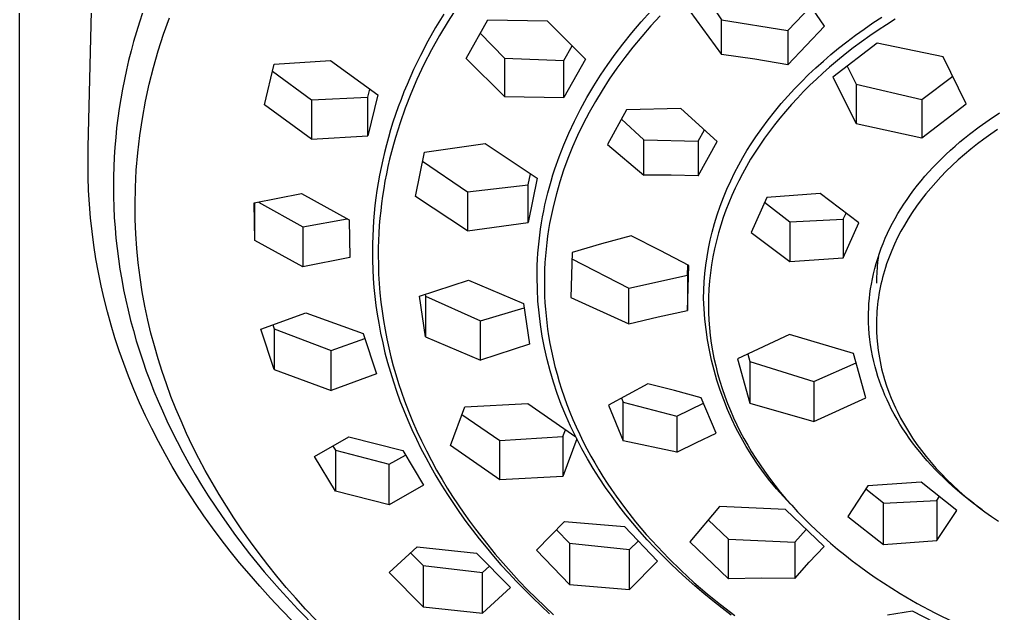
# Model space of a CAD drawing. Header units: millimetres. Extents: x -10942 to 92711, y -16583 to 30009.
# Drawn here: x -5063.2 to -5011.4, y 5095.8 to 5127.3 of the extents above; entities that cross this region are included whole.
import ezdxf

# ---------------------------------------------------------------- set-up
doc = ezdxf.new("R2010")
doc.units = ezdxf.units.MM
doc.header["$LTSCALE"] = 1000
doc.header["$MEASUREMENT"] = 0
doc.layers.add('Default', color=7, linetype='Continuous', true_color=0x000000)

# ---------------------------------------------------------------- blocks, each defined once
blk = doc.blocks.new('Raindance S Showerpipe 300 1jet+thermostat 27114000 front')
at = {"layer": 'Default', "color": 7, "true_color": 0xffffff}
for p, q in [((328.281, 1196.165), (328.281, 1501.598)), ((331.929, 1317.578), (332.156, 1327.254)), ((371.01, 1324.001), (369.338, 1326.468)), ((364.672, 1325.638), (365.542, 1324.336)), ((334.808, 1324.708), (334.642, 1324.202)), ((350.807, 1324.644), (350.371, 1323.925)), ((351.482, 1324.962), (351.031, 1324.259)), ((361.288, 1324.22), (361.802, 1324.788)), ((363.869, 1324.802), (365.542, 1322.492)), ((369.07, 1323.776), (370.302, 1325.068)), ((334.642, 1324.202), (334.485, 1323.693)), ((335.93, 1323.571), (336.242, 1324.44)), ((351.031, 1324.259), (350.579, 1323.506)), ((351.989, 1322.288), (353.135, 1324.327)), ((353.135, 1324.327), (356.284, 1324.275)), ((356.284, 1324.275), (358.322, 1322.247)), ((360.791, 1323.639), (361.288, 1324.22)), ((362.292, 1324.549), (361.794, 1324.009)), ((365.542, 1324.336), (369.07, 1323.776)), ((365.542, 1322.492), (365.542, 1324.336)), ((373.122, 1323.847), (373.589, 1324.17)), ((373.589, 1324.17), (374.062, 1324.483)), ((374.308, 1324.077), (373.858, 1323.781)), ((374.764, 1324.365), (374.308, 1324.077)), ((334.485, 1323.693), (334.339, 1323.192)), ((335.646, 1322.693), (335.93, 1323.571)), ((350.371, 1323.925), (349.957, 1323.193)), ((352.742, 1323.625), (354.028, 1322.305)), ((360.31, 1323.043), (360.791, 1323.639)), ((361.794, 1324.009), (361.311, 1323.456)), ((369.07, 1321.949), (371.01, 1324.001)), ((369.07, 1323.776), (369.07, 1321.949)), ((372.663, 1323.515), (373.122, 1323.847)), ((373.858, 1323.781), (373.414, 1323.477)), ((334.339, 1323.192), (334.202, 1322.688)), ((349.957, 1323.193), (349.567, 1322.448)), ((350.579, 1323.506), (350.153, 1322.738)), ((359.901, 1322.506), (360.31, 1323.043)), ((361.311, 1323.456), (360.843, 1322.89)), ((373.815, 1323.103), (371.458, 1321.296)), ((371.765, 1322.822), (372.21, 1323.173)), ((372.21, 1323.173), (372.663, 1323.515)), ((372.976, 1323.164), (372.544, 1322.842)), ((373.414, 1323.477), (372.976, 1323.164)), ((377.312, 1322.374), (373.815, 1323.103)), ((334.202, 1322.688), (334.074, 1322.182)), ((335.391, 1321.805), (335.646, 1322.693)), ((350.153, 1322.738), (349.752, 1321.957)), ((357.175, 1322.176), (357.612, 1322.95)), ((360.843, 1322.89), (360.409, 1322.332)), ((371.356, 1322.485), (371.765, 1322.822)), ((372.544, 1322.842), (372.119, 1322.511)), ((334.074, 1322.182), (333.955, 1321.674)), ((341.802, 1321.987), (344.793, 1322.173)), ((344.793, 1322.173), (347.295, 1320.35)), ((349.567, 1322.448), (349.201, 1321.691)), ((354.028, 1320.264), (351.989, 1322.288)), ((354.028, 1322.305), (357.175, 1322.176)), ((354.028, 1322.305), (354.028, 1320.264)), ((358.322, 1322.247), (357.175, 1320.207)), ((357.175, 1320.207), (357.175, 1322.176)), ((359.507, 1321.957), (359.901, 1322.506)), ((360.409, 1322.332), (359.99, 1321.763)), ((367.309, 1322.239), (365.542, 1322.492)), ((369.07, 1321.949), (367.309, 1322.239)), ((370.561, 1321.785), (370.955, 1322.139)), ((370.955, 1322.139), (371.356, 1322.485)), ((371.701, 1322.172), (371.29, 1321.823)), ((372.119, 1322.511), (371.701, 1322.172)), ((378.543, 1319.878), (377.312, 1322.374)), ((333.955, 1321.674), (333.845, 1321.163)), ((335.165, 1320.91), (335.391, 1321.805)), ((341.282, 1319.819), (341.802, 1321.987)), ((341.714, 1321.616), (343.786, 1320.08)), ((349.201, 1321.691), (348.853, 1320.907)), ((349.752, 1321.957), (349.378, 1321.162)), ((359.128, 1321.398), (359.507, 1321.957)), ((359.99, 1321.763), (359.589, 1321.181)), ((370.175, 1321.422), (370.561, 1321.785)), ((370.934, 1321.509), (370.584, 1321.187)), ((371.29, 1321.823), (370.934, 1321.509)), ((372.222, 1321.878), (372.689, 1320.913)), ((333.845, 1321.163), (333.745, 1320.651)), ((349.378, 1321.162), (349.053, 1320.409)), ((358.766, 1320.828), (359.128, 1321.398)), ((359.589, 1321.181), (359.205, 1320.588)), ((369.429, 1320.67), (369.798, 1321.05)), ((369.798, 1321.05), (370.175, 1321.422)), ((370.584, 1321.187), (370.242, 1320.859)), ((371.458, 1321.296), (372.689, 1318.825)), ((376.185, 1320.096), (377.82, 1321.343)), ((333.745, 1320.651), (333.653, 1320.137)), ((334.968, 1320.008), (335.165, 1320.91)), ((346.773, 1320.228), (346.876, 1320.653)), ((348.689, 1320.51), (348.533, 1320.111)), ((348.853, 1320.907), (348.689, 1320.51)), ((358.403, 1320.216), (358.766, 1320.828)), ((359.205, 1320.588), (358.853, 1320.004)), ((369.07, 1320.281), (369.429, 1320.67)), ((369.906, 1320.523), (369.577, 1320.181)), ((370.242, 1320.859), (369.906, 1320.523)), ((372.689, 1320.913), (376.185, 1320.096)), ((372.689, 1320.913), (372.689, 1318.825)), ((333.653, 1320.137), (333.572, 1319.621)), ((334.801, 1319.1), (334.968, 1320.008)), ((343.786, 1320.08), (346.773, 1320.228)), ((343.786, 1320.08), (343.786, 1317.992)), ((347.295, 1320.35), (346.773, 1318.18)), ((346.773, 1318.18), (346.773, 1320.228)), ((348.533, 1320.111), (348.383, 1319.709)), ((349.053, 1320.409), (348.755, 1319.645)), ((354.028, 1320.264), (357.175, 1320.207)), ((358.06, 1319.593), (358.403, 1320.216)), ((358.853, 1320.004), (358.519, 1319.41)), ((368.72, 1319.883), (369.07, 1320.281)), ((369.577, 1320.181), (369.256, 1319.831)), ((376.185, 1320.096), (376.185, 1318.07)), ((333.572, 1319.621), (333.5, 1319.109)), ((343.786, 1317.992), (341.282, 1319.819)), ((348.383, 1319.709), (348.241, 1319.304)), ((348.755, 1319.645), (348.482, 1318.872)), ((357.737, 1318.959), (358.06, 1319.593)), ((358.519, 1319.41), (358.203, 1318.805)), ((360.502, 1319.554), (359.491, 1317.719)), ((363.381, 1319.625), (360.502, 1319.554)), ((365.321, 1317.874), (363.381, 1319.625)), ((368.018, 1319.018), (368.363, 1319.455)), ((368.363, 1319.455), (368.72, 1319.883)), ((368.943, 1319.474), (368.638, 1319.11)), ((369.256, 1319.831), (368.943, 1319.474)), ((376.185, 1318.07), (378.543, 1319.878)), ((333.5, 1319.109), (333.437, 1318.595)), ((334.664, 1318.187), (334.801, 1319.1)), ((348.106, 1318.897), (347.979, 1318.487)), ((348.241, 1319.304), (348.106, 1318.897)), ((357.436, 1318.315), (357.737, 1318.959)), ((360.231, 1319.061), (361.433, 1317.963)), ((367.685, 1318.57), (368.018, 1319.018)), ((368.638, 1319.11), (368.36, 1318.761)), ((379.23, 1318.655), (379.762, 1319.03)), ((379.762, 1319.03), (380.307, 1319.389)), ((333.437, 1318.595), (333.385, 1318.08)), ((347.979, 1318.487), (347.863, 1318.092)), ((348.356, 1318.481), (348.236, 1318.089)), ((348.482, 1318.872), (348.356, 1318.481)), ((358.203, 1318.805), (357.908, 1318.191)), ((364.309, 1317.886), (364.646, 1318.495)), ((367.366, 1318.114), (367.685, 1318.57)), ((368.09, 1318.407), (367.828, 1318.046)), ((368.36, 1318.761), (368.09, 1318.407)), ((372.689, 1318.825), (376.185, 1318.07)), ((378.71, 1318.262), (379.23, 1318.655)), ((380.202, 1318.509), (379.839, 1318.261)), ((333.385, 1318.08), (333.341, 1317.565)), ((334.556, 1317.27), (334.664, 1318.187)), ((343.786, 1317.992), (346.773, 1318.18)), ((347.863, 1318.092), (347.755, 1317.694)), ((348.236, 1318.089), (348.127, 1317.705)), ((357.169, 1317.691), (357.436, 1318.315)), ((357.908, 1318.191), (357.64, 1317.586)), ((361.433, 1317.963), (364.309, 1317.886)), ((361.433, 1316.088), (361.433, 1317.963)), ((364.309, 1317.886), (364.309, 1316.041)), ((364.309, 1316.041), (365.321, 1317.874)), ((367.129, 1317.754), (367.366, 1318.114)), ((367.828, 1318.046), (367.574, 1317.679)), ((378.198, 1317.846), (378.453, 1318.056)), ((378.453, 1318.056), (378.71, 1318.262)), ((379.483, 1318.004), (379.132, 1317.74)), ((379.839, 1318.261), (379.483, 1318.004)), ((331.918, 1316.714), (331.929, 1317.578)), ((333.341, 1317.565), (333.307, 1317.048)), ((347.755, 1317.694), (347.654, 1317.295)), ((348.127, 1317.705), (348.024, 1317.32)), ((349.773, 1317.302), (352.999, 1317.761)), ((352.999, 1317.761), (355.762, 1315.929)), ((356.924, 1317.058), (357.169, 1317.691)), ((357.64, 1317.586), (357.393, 1316.972)), ((359.491, 1317.719), (361.433, 1316.088)), ((366.68, 1317.017), (366.9, 1317.388)), ((366.9, 1317.388), (367.129, 1317.754)), ((367.574, 1317.679), (367.33, 1317.306)), ((377.46, 1317.187), (377.702, 1317.411)), ((377.702, 1317.411), (377.948, 1317.631)), ((377.948, 1317.631), (378.198, 1317.846)), ((378.788, 1317.467), (378.45, 1317.186)), ((379.132, 1317.74), (378.788, 1317.467)), ((333.307, 1317.048), (333.283, 1316.531)), ((334.478, 1316.35), (334.556, 1317.27)), ((347.56, 1316.894), (347.473, 1316.492)), ((347.654, 1317.295), (347.56, 1316.894)), ((347.929, 1316.932), (347.84, 1316.544)), ((348.024, 1317.32), (347.929, 1316.932)), ((349.3, 1314.952), (349.773, 1317.302)), ((349.68, 1316.835), (352.064, 1315.191)), ((356.7, 1316.418), (356.924, 1317.058)), ((357.393, 1316.972), (357.166, 1316.351)), ((366.47, 1316.64), (366.68, 1317.017)), ((367.095, 1316.927), (366.87, 1316.542)), ((367.33, 1317.306), (367.095, 1316.927)), ((376.99, 1316.724), (377.223, 1316.958)), ((377.223, 1316.958), (377.46, 1317.187)), ((378.12, 1316.896), (377.797, 1316.599)), ((378.45, 1317.186), (378.12, 1316.896)), ((331.926, 1315.988), (331.918, 1316.714)), ((333.283, 1316.531), (333.268, 1316.014)), ((334.43, 1315.429), (334.478, 1316.35)), ((347.473, 1316.492), (347.394, 1316.088)), ((347.84, 1316.544), (347.757, 1316.153)), ((356.596, 1316.095), (356.7, 1316.418)), ((357.166, 1316.351), (356.96, 1315.722)), ((366.246, 1316.212), (366.47, 1316.64)), ((366.87, 1316.542), (366.655, 1316.152)), ((376.552, 1316.257), (376.762, 1316.486)), ((376.762, 1316.486), (376.99, 1316.724)), ((377.797, 1316.599), (377.483, 1316.292)), ((331.951, 1315.262), (331.926, 1315.988)), ((333.268, 1316.014), (333.263, 1315.497)), ((347.394, 1316.088), (347.322, 1315.682)), ((347.757, 1316.153), (347.682, 1315.761)), ((355.288, 1315.565), (355.408, 1316.161)), ((355.762, 1315.929), (355.288, 1313.577)), ((356.499, 1315.77), (356.596, 1316.095)), ((362.871, 1316.079), (361.433, 1316.088)), ((364.309, 1316.041), (362.871, 1316.079)), ((366.035, 1315.778), (366.246, 1316.212)), ((366.655, 1316.152), (366.46, 1315.776)), ((375.951, 1315.545), (376.146, 1315.787)), ((376.146, 1315.787), (376.347, 1316.024)), ((376.347, 1316.024), (376.552, 1316.257)), ((377.199, 1316.001), (376.923, 1315.703)), ((377.483, 1316.292), (377.199, 1316.001)), ((331.993, 1314.537), (331.951, 1315.262)), ((333.263, 1315.497), (333.269, 1314.944)), ((334.412, 1314.505), (334.43, 1315.429)), ((347.257, 1315.276), (347.201, 1314.873)), ((347.322, 1315.682), (347.257, 1315.276)), ((347.614, 1315.368), (347.553, 1314.974)), ((347.682, 1315.761), (347.614, 1315.368)), ((352.064, 1315.191), (355.288, 1315.565)), ((355.288, 1313.577), (355.288, 1315.565)), ((356.327, 1315.14), (356.499, 1315.77)), ((356.96, 1315.722), (356.78, 1315.1)), ((365.651, 1314.892), (365.836, 1315.338)), ((365.836, 1315.338), (366.035, 1315.778)), ((366.275, 1315.396), (366.101, 1315.011)), ((366.46, 1315.776), (366.275, 1315.396)), ((375.577, 1315.05), (375.761, 1315.3)), ((375.761, 1315.3), (375.951, 1315.545)), ((376.655, 1315.397), (376.395, 1315.085)), ((376.923, 1315.703), (376.655, 1315.397)), ((333.269, 1314.944), (333.285, 1314.392)), ((340.746, 1314.607), (343.248, 1315.103)), ((343.248, 1315.103), (345.784, 1313.711)), ((347.201, 1314.873), (347.152, 1314.469)), ((347.553, 1314.974), (347.5, 1314.583)), ((352.064, 1313.123), (349.3, 1314.952)), ((352.064, 1315.191), (352.064, 1313.123)), ((356.177, 1314.505), (356.327, 1315.14)), ((356.78, 1315.1), (356.621, 1314.473)), ((365.479, 1314.44), (365.651, 1314.892)), ((366.101, 1315.011), (365.936, 1314.621)), ((367.95, 1314.901), (367.117, 1313.043)), ((370.792, 1315.111), (367.95, 1314.901)), ((372.845, 1313.544), (370.792, 1315.111)), ((375.225, 1314.538), (375.398, 1314.796)), ((375.398, 1314.796), (375.577, 1315.05)), ((376.145, 1314.765), (375.904, 1314.437)), ((376.395, 1315.085), (376.145, 1314.765)), ((332.053, 1313.814), (331.993, 1314.537)), ((333.285, 1314.392), (333.312, 1313.841)), ((334.422, 1313.733), (334.412, 1314.505)), ((340.78, 1312.616), (340.746, 1314.607)), ((340.78, 1312.616), (340.78, 1314.614)), ((340.97, 1314.65), (343.316, 1313.335)), ((347.152, 1314.469), (347.11, 1314.064)), ((347.5, 1314.583), (347.454, 1314.191)), ((356.11, 1314.186), (356.177, 1314.505)), ((356.621, 1314.473), (356.55, 1314.157)), ((365.322, 1313.984), (365.479, 1314.44)), ((365.782, 1314.227), (365.639, 1313.829)), ((365.936, 1314.621), (365.782, 1314.227)), ((367.836, 1314.645), (369.174, 1313.598)), ((374.914, 1314.039), (375.067, 1314.29)), ((375.067, 1314.29), (375.225, 1314.538)), ((375.904, 1314.437), (375.674, 1314.103)), ((332.13, 1313.086), (332.053, 1313.814)), ((333.312, 1313.841), (333.351, 1313.29)), ((334.455, 1312.962), (334.422, 1313.733)), ((343.316, 1313.335), (345.678, 1313.769)), ((345.784, 1313.711), (345.819, 1311.718)), ((347.11, 1314.064), (347.076, 1313.659)), ((347.414, 1313.798), (347.382, 1313.405)), ((347.454, 1314.191), (347.414, 1313.798)), ((355.994, 1313.544), (356.049, 1313.865)), ((356.049, 1313.865), (356.11, 1314.186)), ((356.484, 1313.84), (356.424, 1313.522)), ((356.55, 1314.157), (356.484, 1313.84)), ((365.179, 1313.522), (365.322, 1313.984)), ((365.639, 1313.829), (365.507, 1313.428)), ((369.174, 1313.598), (372.013, 1313.742)), ((372.013, 1313.742), (372.159, 1314.067)), ((372.013, 1313.742), (372.013, 1311.685)), ((374.627, 1313.526), (374.768, 1313.784)), ((374.768, 1313.784), (374.914, 1314.039)), ((375.454, 1313.761), (375.259, 1313.435)), ((375.674, 1314.103), (375.454, 1313.761)), ((333.351, 1313.29), (333.4, 1312.74)), ((343.316, 1313.335), (343.316, 1311.222)), ((347.049, 1313.253), (347.03, 1312.846)), ((347.076, 1313.659), (347.049, 1313.253)), ((347.382, 1313.405), (347.357, 1313.011)), ((352.064, 1313.123), (355.288, 1313.577)), ((355.901, 1312.901), (355.944, 1313.221)), ((355.944, 1313.221), (355.994, 1313.544)), ((356.37, 1313.203), (356.317, 1312.852)), ((356.424, 1313.522), (356.37, 1313.203)), ((365.05, 1313.057), (365.179, 1313.522)), ((365.507, 1313.428), (365.387, 1313.022)), ((369.174, 1313.598), (369.174, 1311.491)), ((372.013, 1311.685), (372.845, 1313.544)), ((374.366, 1313), (374.493, 1313.264)), ((374.493, 1313.264), (374.627, 1313.526)), ((375.259, 1313.435), (375.074, 1313.104)), ((332.224, 1312.361), (332.13, 1313.086)), ((333.4, 1312.74), (333.459, 1312.191)), ((334.508, 1312.191), (334.455, 1312.962)), ((347.03, 1312.846), (347.019, 1312.439)), ((347.357, 1313.011), (347.339, 1312.617)), ((355.863, 1312.581), (355.901, 1312.901)), ((356.317, 1312.852), (356.271, 1312.499)), ((360.749, 1312.861), (359.179, 1312.435)), ((362.29, 1312.087), (360.749, 1312.861)), ((364.946, 1312.624), (365.05, 1313.057)), ((365.387, 1313.022), (365.276, 1312.603)), ((367.117, 1313.043), (369.174, 1311.491)), ((374.131, 1312.461), (374.245, 1312.732)), ((374.245, 1312.732), (374.366, 1313)), ((374.899, 1312.767), (374.736, 1312.424)), ((375.074, 1313.104), (374.899, 1312.767)), ((332.336, 1311.638), (332.224, 1312.361)), ((333.459, 1312.191), (333.53, 1311.643)), ((334.583, 1311.423), (334.508, 1312.191)), ((343.316, 1311.222), (340.78, 1312.616)), ((347.019, 1312.439), (347.015, 1312.032)), ((347.328, 1312.223), (347.324, 1311.828)), ((347.339, 1312.617), (347.328, 1312.223)), ((355.805, 1311.938), (355.831, 1312.26)), ((355.831, 1312.26), (355.863, 1312.581)), ((356.271, 1312.499), (356.232, 1312.146)), ((359.179, 1312.435), (357.617, 1311.981)), ((364.778, 1311.75), (364.855, 1312.188)), ((364.855, 1312.188), (364.946, 1312.624)), ((365.177, 1312.179), (365.091, 1311.754)), ((365.276, 1312.603), (365.177, 1312.179)), ((373.932, 1311.933), (374.028, 1312.198)), ((374.028, 1312.198), (374.131, 1312.461)), ((374.736, 1312.424), (374.583, 1312.076)), ((332.466, 1310.918), (332.336, 1311.638)), ((333.53, 1311.643), (333.611, 1311.096)), ((345.819, 1311.718), (343.316, 1311.222)), ((347.015, 1312.032), (347.02, 1311.554)), ((347.324, 1311.828), (347.33, 1311.331)), ((355.784, 1311.616), (355.805, 1311.938)), ((356.2, 1311.792), (356.175, 1311.437)), ((356.232, 1312.146), (356.2, 1311.792)), ((357.617, 1311.981), (357.551, 1309.591)), ((357.608, 1311.638), (360.621, 1310.087)), ((363.815, 1311.279), (362.29, 1312.087)), ((364.714, 1311.309), (364.778, 1311.75)), ((365.091, 1311.754), (365.018, 1311.325)), ((369.174, 1311.491), (372.013, 1311.685)), ((373.761, 1311.396), (373.843, 1311.666)), ((373.875, 1311.763), (373.838, 1311.482)), ((373.843, 1311.666), (373.932, 1311.933)), ((374.443, 1311.723), (374.378, 1311.545)), ((374.583, 1312.076), (374.443, 1311.723)), ((334.68, 1310.657), (334.583, 1311.423)), ((347.02, 1311.554), (347.036, 1311.076)), ((347.33, 1311.331), (347.347, 1310.834)), ((355.76, 1310.971), (355.769, 1311.294)), ((355.769, 1311.294), (355.784, 1311.616)), ((356.175, 1311.437), (356.157, 1311.082)), ((363.75, 1310.781), (363.764, 1311.307)), ((363.75, 1308.887), (363.815, 1311.279)), ((364.664, 1310.867), (364.714, 1311.309)), ((365.018, 1311.325), (364.958, 1310.895)), ((373.618, 1310.851), (373.686, 1311.124)), ((373.686, 1311.124), (373.761, 1311.396)), ((373.809, 1311.201), (373.789, 1310.918)), ((373.838, 1311.482), (373.809, 1311.201)), ((374.256, 1311.186), (374.2, 1311.004)), ((374.315, 1311.366), (374.256, 1311.186)), ((374.378, 1311.545), (374.315, 1311.366)), ((332.61, 1310.214), (332.466, 1310.918)), ((333.611, 1311.096), (333.704, 1310.546)), ((334.797, 1309.893), (334.68, 1310.657)), ((347.036, 1311.076), (347.062, 1310.598)), ((347.062, 1310.598), (347.099, 1310.121)), ((347.347, 1310.834), (347.375, 1310.337)), ((355.757, 1310.649), (355.76, 1310.971)), ((355.771, 1310.021), (355.757, 1310.649)), ((356.146, 1310.727), (356.143, 1310.371)), ((356.157, 1311.082), (356.146, 1310.727)), ((360.621, 1310.087), (363.75, 1310.781)), ((363.75, 1310.781), (363.75, 1308.887)), ((364.628, 1310.423), (364.664, 1310.867)), ((364.958, 1310.895), (364.912, 1310.463)), ((373.558, 1310.575), (373.618, 1310.851)), ((373.777, 1310.635), (373.773, 1310.352)), ((373.789, 1310.918), (373.777, 1310.635)), ((374.101, 1310.651), (374.056, 1310.473)), ((374.149, 1310.828), (374.101, 1310.651)), ((374.2, 1311.004), (374.149, 1310.828)), ((332.77, 1309.513), (332.61, 1310.214)), ((333.704, 1310.546), (333.807, 1309.998)), ((347.099, 1310.121), (347.146, 1309.645)), ((347.375, 1310.337), (347.415, 1309.841)), ((349.513, 1309.656), (352.116, 1310.507)), ((352.116, 1310.507), (355.032, 1309.266)), ((356.143, 1310.371), (356.146, 1310.018)), ((360.621, 1308.188), (360.621, 1310.087)), ((364.606, 1309.975), (364.628, 1310.422)), ((364.628, 1310.422), (364.628, 1310.423)), ((364.912, 1310.463), (364.879, 1310.03)), ((373.463, 1310.044), (373.505, 1310.298)), ((373.505, 1310.298), (373.558, 1310.575)), ((373.976, 1310.114), (373.941, 1309.934)), ((374.015, 1310.294), (373.976, 1310.114)), ((374.056, 1310.473), (374.015, 1310.294)), ((333.807, 1309.998), (333.921, 1309.452)), ((334.936, 1309.134), (334.797, 1309.893)), ((347.146, 1309.645), (347.204, 1309.169)), ((347.415, 1309.841), (347.466, 1309.347)), ((349.835, 1307.498), (349.513, 1309.656)), ((349.821, 1309.755), (349.835, 1309.658)), ((349.835, 1309.658), (352.752, 1308.349)), ((349.835, 1309.658), (349.835, 1307.498)), ((355.805, 1309.394), (355.771, 1310.021)), ((356.146, 1310.018), (356.157, 1309.664)), ((356.157, 1309.664), (356.175, 1309.311)), ((357.551, 1309.591), (360.621, 1308.188)), ((364.599, 1309.529), (364.606, 1309.975)), ((364.86, 1309.596), (364.854, 1309.189)), ((364.879, 1310.03), (364.86, 1309.596)), ((373.399, 1309.532), (373.428, 1309.788)), ((373.428, 1309.788), (373.463, 1310.044)), ((373.881, 1309.572), (373.855, 1309.392)), ((373.909, 1309.754), (373.881, 1309.572)), ((373.941, 1309.934), (373.909, 1309.754)), ((332.947, 1308.817), (332.77, 1309.513)), ((333.921, 1309.452), (334.045, 1308.908)), ((335.095, 1308.378), (334.936, 1309.134)), ((347.204, 1309.169), (347.271, 1308.696)), ((347.466, 1309.347), (347.528, 1308.853)), ((355.032, 1309.266), (355.355, 1307.105)), ((355.861, 1308.769), (355.805, 1309.394)), ((356.175, 1309.311), (356.2, 1308.959)), ((364.622, 1308.978), (364.599, 1309.529)), ((364.854, 1309.189), (364.861, 1308.782)), ((373.361, 1309.018), (373.376, 1309.275)), ((373.376, 1309.275), (373.399, 1309.532)), ((373.834, 1309.212), (373.815, 1309.031)), ((373.855, 1309.392), (373.834, 1309.212)), ((333.14, 1308.124), (332.947, 1308.817)), ((334.045, 1308.908), (334.179, 1308.366)), ((341.09, 1307.898), (343.483, 1308.777)), ((343.483, 1308.777), (346.525, 1307.669)), ((347.271, 1308.696), (347.349, 1308.224)), ((347.528, 1308.853), (347.601, 1308.361)), ((352.752, 1308.349), (355.066, 1309.035)), ((355.937, 1308.146), (355.861, 1308.769)), ((356.2, 1308.959), (356.232, 1308.607)), ((356.232, 1308.607), (356.271, 1308.255)), ((360.621, 1308.188), (362.181, 1308.558)), ((362.181, 1308.558), (363.75, 1308.887)), ((364.664, 1308.428), (364.622, 1308.978)), ((364.861, 1308.782), (364.879, 1308.375)), ((373.349, 1308.502), (373.352, 1308.76)), ((373.352, 1308.76), (373.361, 1309.018)), ((373.788, 1308.668), (373.779, 1308.486)), ((373.8, 1308.849), (373.788, 1308.668)), ((373.815, 1309.031), (373.8, 1308.849)), ((333.349, 1307.436), (333.14, 1308.124)), ((334.179, 1308.366), (334.324, 1307.827)), ((335.259, 1307.692), (335.095, 1308.378)), ((341.723, 1308.127), (341.791, 1307.921)), ((347.349, 1308.224), (347.448, 1307.698)), ((347.601, 1308.361), (347.685, 1307.871)), ((352.752, 1306.259), (352.752, 1308.349)), ((356.034, 1307.525), (355.937, 1308.146)), ((356.271, 1308.255), (356.316, 1307.905)), ((364.725, 1307.88), (364.664, 1308.428)), ((364.879, 1308.375), (364.91, 1307.969)), ((373.354, 1308.244), (373.349, 1308.502)), ((373.367, 1307.949), (373.354, 1308.244)), ((373.774, 1308.304), (373.773, 1308.122)), ((373.773, 1308.122), (373.778, 1307.781)), ((373.779, 1308.486), (373.774, 1308.304)), ((334.324, 1307.827), (334.479, 1307.291)), ((335.439, 1307.011), (335.259, 1307.692)), ((341.791, 1305.754), (341.09, 1307.898)), ((341.791, 1307.921), (344.832, 1306.777)), ((341.791, 1307.921), (341.791, 1305.754)), ((346.525, 1307.669), (347.225, 1305.523)), ((347.448, 1307.698), (347.56, 1307.175)), ((347.685, 1307.871), (347.779, 1307.39)), ((349.835, 1307.498), (352.752, 1306.259)), ((356.152, 1306.909), (356.034, 1307.525)), ((356.316, 1307.905), (356.369, 1307.555)), ((356.369, 1307.555), (356.44, 1307.143)), ((364.804, 1307.334), (364.725, 1307.88)), ((364.91, 1307.969), (364.952, 1307.564)), ((364.952, 1307.564), (365.006, 1307.161)), ((369.166, 1307.621), (366.401, 1306.332)), ((372.555, 1306.614), (369.166, 1307.621)), ((373.389, 1307.654), (373.367, 1307.949)), ((373.42, 1307.359), (373.389, 1307.654)), ((373.778, 1307.781), (373.796, 1307.441)), ((333.573, 1306.753), (333.349, 1307.436)), ((334.479, 1307.291), (334.644, 1306.758)), ((335.636, 1306.334), (335.439, 1307.011)), ((344.832, 1306.777), (346.611, 1307.401)), ((347.56, 1307.175), (347.683, 1306.655)), ((347.779, 1307.39), (347.884, 1306.912)), ((355.355, 1307.105), (352.752, 1306.259)), ((356.44, 1307.143), (356.52, 1306.732)), ((364.902, 1306.792), (364.804, 1307.334)), ((365.006, 1307.161), (365.072, 1306.759)), ((373.459, 1307.066), (373.42, 1307.359)), ((373.507, 1306.774), (373.459, 1307.066)), ((373.796, 1307.441), (373.826, 1307.101)), ((373.826, 1307.101), (373.867, 1306.763)), ((333.812, 1306.075), (333.573, 1306.753)), ((334.644, 1306.758), (334.823, 1306.216)), ((344.832, 1304.643), (344.832, 1306.777)), ((347.683, 1306.655), (347.819, 1306.138)), ((347.884, 1306.912), (347.999, 1306.436)), ((356.29, 1306.296), (356.152, 1306.909)), ((356.52, 1306.732), (356.61, 1306.323)), ((365.018, 1306.253), (364.902, 1306.792)), ((365.072, 1306.759), (365.149, 1306.359)), ((366.941, 1306.582), (367.049, 1306.19)), ((373.204, 1304.258), (372.555, 1306.614)), ((373.564, 1306.483), (373.507, 1306.774)), ((373.628, 1306.194), (373.564, 1306.483)), ((373.867, 1306.763), (373.896, 1306.568)), ((373.896, 1306.568), (373.929, 1306.375)), ((334.066, 1305.403), (333.812, 1306.075)), ((334.823, 1306.216), (335.011, 1305.678)), ((335.848, 1305.662), (335.636, 1306.334)), ((347.819, 1306.138), (347.967, 1305.624)), ((347.999, 1306.436), (348.124, 1305.962)), ((348.124, 1305.962), (348.259, 1305.492)), ((356.448, 1305.689), (356.29, 1306.296)), ((356.61, 1306.323), (356.708, 1305.916)), ((365.153, 1305.718), (365.018, 1306.253)), ((365.149, 1306.359), (365.24, 1305.952)), ((365.24, 1305.952), (365.342, 1305.547)), ((366.401, 1306.332), (367.049, 1303.975)), ((367.049, 1306.19), (367.049, 1303.975)), ((367.049, 1306.19), (370.441, 1305.132)), ((370.441, 1305.132), (372.692, 1306.111)), ((373.701, 1305.907), (373.628, 1306.194)), ((373.929, 1306.375), (373.965, 1306.181)), ((373.965, 1306.181), (374.006, 1305.989)), ((374.006, 1305.989), (374.05, 1305.797)), ((335.011, 1305.678), (335.21, 1305.143)), ((336.077, 1304.996), (335.848, 1305.662)), ((341.791, 1305.754), (344.832, 1304.643)), ((347.225, 1305.523), (344.832, 1304.643)), ((347.967, 1305.624), (348.126, 1305.113)), ((348.259, 1305.492), (348.404, 1305.024)), ((356.626, 1305.087), (356.448, 1305.689)), ((356.708, 1305.916), (356.816, 1305.511)), ((356.816, 1305.511), (356.933, 1305.109)), ((365.305, 1305.188), (365.153, 1305.718)), ((365.342, 1305.547), (365.457, 1305.146)), ((373.773, 1305.65), (373.701, 1305.907)), ((373.851, 1305.396), (373.773, 1305.65)), ((374.05, 1305.797), (374.097, 1305.607)), ((374.097, 1305.607), (374.148, 1305.417)), ((374.148, 1305.417), (374.203, 1305.228)), ((334.352, 1304.697), (334.066, 1305.403)), ((335.21, 1305.143), (335.419, 1304.612)), ((336.321, 1304.334), (336.077, 1304.996)), ((348.126, 1305.113), (348.297, 1304.606)), ((348.404, 1305.024), (348.559, 1304.559)), ((356.825, 1304.491), (356.626, 1305.087)), ((356.933, 1305.109), (357.059, 1304.709)), ((361.638, 1304.995), (359.541, 1303.859)), ((363.059, 1304.642), (361.638, 1304.995)), ((365.476, 1304.664), (365.305, 1305.188)), ((365.457, 1305.146), (365.582, 1304.748)), ((370.441, 1305.132), (370.441, 1302.996)), ((373.936, 1305.143), (373.851, 1305.396)), ((374.027, 1304.892), (373.936, 1305.143)), ((374.124, 1304.644), (374.027, 1304.892)), ((374.203, 1305.228), (374.309, 1304.894)), ((374.309, 1304.894), (374.427, 1304.564)), ((334.653, 1303.999), (334.352, 1304.697)), ((335.419, 1304.612), (335.637, 1304.085)), ((348.297, 1304.606), (348.479, 1304.103)), ((348.559, 1304.559), (348.723, 1304.098)), ((357.043, 1303.902), (356.825, 1304.491)), ((357.059, 1304.709), (357.193, 1304.312)), ((364.473, 1304.264), (363.059, 1304.642)), ((365.665, 1304.146), (365.476, 1304.664)), ((365.582, 1304.748), (365.718, 1304.353)), ((374.226, 1304.397), (374.124, 1304.644)), ((374.334, 1304.154), (374.226, 1304.397)), ((374.427, 1304.564), (374.555, 1304.237)), ((334.971, 1303.307), (334.653, 1303.999)), ((335.637, 1304.085), (335.864, 1303.562)), ((336.58, 1303.679), (336.321, 1304.334)), ((348.479, 1304.103), (348.678, 1303.587)), ((348.723, 1304.098), (348.93, 1303.557)), ((351.919, 1303.786), (355.269, 1303.959)), ((355.269, 1303.959), (357.812, 1302.184)), ((357.28, 1303.321), (357.043, 1303.902)), ((357.193, 1304.312), (357.341, 1303.906)), ((357.341, 1303.906), (357.497, 1303.503)), ((359.541, 1303.859), (360.336, 1301.979)), ((360.241, 1304.248), (360.336, 1304.023)), ((360.336, 1304.023), (363.176, 1303.289)), ((360.336, 1301.979), (360.336, 1304.023)), ((363.176, 1303.289), (364.597, 1303.97)), ((365.271, 1302.388), (364.473, 1304.264)), ((365.871, 1303.634), (365.665, 1304.146)), ((365.718, 1304.353), (365.865, 1303.962)), ((365.865, 1303.962), (366.023, 1303.576)), ((367.049, 1303.975), (370.441, 1302.996)), ((370.441, 1302.996), (373.204, 1304.258)), ((374.448, 1303.912), (374.334, 1304.154)), ((374.581, 1303.645), (374.448, 1303.912)), ((374.555, 1304.237), (374.693, 1303.915)), ((374.693, 1303.915), (374.778, 1303.727)), ((335.864, 1303.562), (336.101, 1303.042)), ((336.854, 1303.029), (336.58, 1303.679)), ((348.678, 1303.587), (348.89, 1303.076)), ((348.93, 1303.557), (349.149, 1303.021)), ((351.168, 1301.73), (351.919, 1303.786)), ((351.771, 1303.377), (353.786, 1301.992)), ((357.497, 1303.503), (357.662, 1303.104)), ((366.094, 1303.13), (365.871, 1303.634)), ((366.023, 1303.576), (366.19, 1303.193)), ((374.722, 1303.381), (374.581, 1303.645)), ((374.868, 1303.121), (374.722, 1303.381)), ((374.778, 1303.727), (374.868, 1303.541)), ((374.868, 1303.541), (375.056, 1303.174)), ((335.303, 1302.623), (334.971, 1303.307)), ((336.101, 1303.042), (336.347, 1302.527)), ((337.154, 1302.36), (336.854, 1303.029)), ((348.89, 1303.076), (349.113, 1302.569)), ((349.149, 1303.021), (349.381, 1302.49)), ((357.537, 1302.748), (357.28, 1303.321)), ((357.662, 1303.104), (357.836, 1302.708)), ((363.176, 1303.289), (363.176, 1301.373)), ((366.335, 1302.634), (366.094, 1303.13)), ((366.19, 1303.193), (366.364, 1302.822)), ((366.364, 1302.822), (366.547, 1302.455)), ((375.021, 1302.864), (374.868, 1303.121)), ((375.18, 1302.61), (375.021, 1302.864)), ((375.056, 1303.174), (375.256, 1302.814)), ((375.256, 1302.814), (375.469, 1302.461)), ((335.651, 1301.946), (335.303, 1302.623)), ((336.347, 1302.527), (336.644, 1301.934)), ((337.47, 1301.698), (337.154, 1302.36)), ((349.113, 1302.569), (349.347, 1302.068)), ((349.381, 1302.49), (349.624, 1301.965)), ((357.133, 1302.205), (357.263, 1302.564)), ((357.812, 1302.184), (357.537, 1302.748)), ((357.836, 1302.708), (358.018, 1302.316)), ((358.018, 1302.316), (358.208, 1301.928)), ((364.218, 1301.893), (365.271, 1302.388)), ((366.592, 1302.146), (366.335, 1302.634)), ((366.547, 1302.455), (366.739, 1302.093)), ((375.344, 1302.361), (375.18, 1302.61)), ((375.514, 1302.115), (375.344, 1302.361)), ((375.469, 1302.461), (375.691, 1302.118)), ((336.013, 1301.276), (335.651, 1301.946)), ((336.644, 1301.934), (336.953, 1301.346)), ((343.948, 1301.147), (345.766, 1302.182)), ((345.766, 1302.182), (348.626, 1301.467)), ((349.347, 1302.068), (349.591, 1301.571)), ((349.624, 1301.965), (349.88, 1301.445)), ((353.786, 1301.992), (357.133, 1302.205)), ((353.786, 1299.909), (353.786, 1301.992)), ((357.133, 1302.205), (357.133, 1300.083)), ((357.865, 1302.079), (357.133, 1300.083)), ((357.865, 1302.079), (357.812, 1302.184)), ((358.141, 1301.548), (357.865, 1302.079)), ((358.208, 1301.928), (358.406, 1301.544)), ((363.176, 1301.373), (360.336, 1301.979)), ((363.176, 1301.373), (364.218, 1301.893)), ((366.866, 1301.668), (366.592, 1302.146)), ((366.739, 1302.093), (366.94, 1301.736)), ((375.69, 1301.873), (375.514, 1302.115)), ((375.877, 1301.626), (375.69, 1301.873)), ((375.691, 1302.118), (375.923, 1301.782)), ((375.923, 1301.782), (376.166, 1301.454)), ((336.39, 1300.615), (336.013, 1301.276)), ((336.953, 1301.346), (337.273, 1300.764)), ((337.8, 1301.043), (337.47, 1301.698)), ((344.919, 1301.696), (345.048, 1301.481)), ((345.048, 1301.481), (347.907, 1300.733)), ((345.048, 1301.481), (345.048, 1299.299)), ((348.626, 1301.467), (349.725, 1299.618)), ((349.591, 1301.571), (349.847, 1301.08)), ((349.88, 1301.445), (350.147, 1300.931)), ((353.786, 1299.909), (351.168, 1301.73)), ((358.433, 1301.025), (358.141, 1301.548)), ((358.406, 1301.544), (358.612, 1301.164)), ((367.156, 1301.199), (366.866, 1301.668)), ((366.94, 1301.736), (367.149, 1301.384)), ((367.149, 1301.384), (367.367, 1301.036)), ((376.07, 1301.384), (375.877, 1301.626)), ((376.267, 1301.146), (376.07, 1301.384)), ((376.166, 1301.454), (376.418, 1301.132)), ((337.273, 1300.764), (337.605, 1300.188)), ((338.144, 1300.396), (337.8, 1301.043)), ((345.048, 1299.299), (343.948, 1301.147)), ((347.907, 1300.733), (348.777, 1301.211)), ((349.847, 1301.08), (350.112, 1300.594)), ((350.147, 1300.931), (350.425, 1300.423)), ((358.739, 1300.51), (358.433, 1301.025)), ((358.612, 1301.164), (358.819, 1300.799)), ((358.819, 1300.799), (359.032, 1300.439)), ((367.462, 1300.74), (367.156, 1301.199)), ((367.367, 1301.036), (367.592, 1300.694)), ((367.783, 1300.292), (367.462, 1300.74)), ((376.47, 1300.912), (376.267, 1301.146)), ((376.418, 1301.132), (376.679, 1300.818)), ((376.677, 1300.682), (376.47, 1300.912)), ((376.679, 1300.818), (376.949, 1300.512)), ((336.78, 1299.961), (336.39, 1300.615)), ((338.503, 1299.756), (338.144, 1300.396)), ((347.907, 1298.581), (347.907, 1300.733)), ((350.112, 1300.594), (350.387, 1300.114)), ((350.425, 1300.423), (350.714, 1299.921)), ((359.059, 1300.003), (358.739, 1300.51)), ((359.032, 1300.439), (359.252, 1300.082)), ((367.592, 1300.694), (367.825, 1300.357)), ((368.119, 1299.855), (367.783, 1300.292)), ((367.825, 1300.357), (368.097, 1299.982)), ((376.89, 1300.456), (376.677, 1300.682)), ((377.106, 1300.235), (376.89, 1300.456)), ((376.949, 1300.512), (377.228, 1300.213)), ((377.327, 1300.018), (377.106, 1300.235)), ((337.195, 1299.297), (336.78, 1299.961)), ((337.605, 1300.188), (337.947, 1299.619)), ((338.875, 1299.124), (338.503, 1299.756)), ((350.387, 1300.114), (350.686, 1299.617)), ((350.714, 1299.921), (350.988, 1299.467)), ((357.133, 1300.083), (353.786, 1299.909)), ((359.394, 1299.502), (359.059, 1300.003)), ((359.252, 1300.082), (359.479, 1299.73)), ((359.479, 1299.73), (359.712, 1299.382)), ((368.097, 1299.982), (368.379, 1299.613)), ((368.47, 1299.43), (368.119, 1299.855)), ((376.15, 1299.771), (373.314, 1299.579)), ((378.035, 1298.275), (376.15, 1299.771)), ((377.228, 1300.213), (377.513, 1299.921)), ((377.571, 1299.787), (377.327, 1300.018)), ((377.513, 1299.921), (377.831, 1299.614)), ((377.819, 1299.562), (377.571, 1299.787)), ((337.625, 1298.642), (337.195, 1299.297)), ((337.947, 1299.619), (338.299, 1299.056)), ((347.907, 1298.581), (345.048, 1299.299)), ((349.725, 1299.618), (347.907, 1298.581)), ((350.686, 1299.617), (350.995, 1299.127)), ((350.988, 1299.467), (351.271, 1299.019)), ((359.741, 1299.009), (359.394, 1299.502)), ((359.712, 1299.382), (359.951, 1299.037)), ((368.379, 1299.613), (368.669, 1299.251)), ((368.836, 1299.017), (368.47, 1299.43)), ((368.669, 1299.251), (368.968, 1298.897)), ((373.314, 1299.579), (372.256, 1297.955)), ((374.14, 1298.663), (373.202, 1299.407)), ((378.072, 1299.341), (377.819, 1299.562)), ((377.831, 1299.614), (378.156, 1299.315)), ((378.329, 1299.124), (378.072, 1299.341)), ((378.156, 1299.315), (378.489, 1299.025)), ((338.299, 1299.056), (338.662, 1298.5)), ((339.26, 1298.5), (338.875, 1299.124)), ((350.995, 1299.127), (351.314, 1298.643)), ((351.271, 1299.019), (351.562, 1298.576)), ((360.1, 1298.525), (359.741, 1299.009)), ((359.951, 1299.037), (360.447, 1298.362)), ((369.215, 1298.617), (368.836, 1299.017)), ((368.968, 1298.897), (369.274, 1298.549)), ((374.14, 1298.663), (376.978, 1298.81)), ((374.14, 1296.463), (374.14, 1298.663)), ((376.978, 1298.81), (377.11, 1299.005)), ((376.978, 1298.81), (376.978, 1296.673)), ((378.59, 1298.913), (378.329, 1299.124)), ((378.489, 1299.025), (378.83, 1298.744)), ((378.854, 1298.706), (378.59, 1298.913)), ((378.83, 1298.744), (379.177, 1298.471)), ((379.394, 1298.307), (378.854, 1298.706)), ((338.068, 1297.995), (337.625, 1298.642)), ((338.662, 1298.5), (339.035, 1297.95)), ((339.658, 1297.884), (339.26, 1298.5)), ((351.314, 1298.643), (351.643, 1298.166)), ((351.562, 1298.576), (351.861, 1298.138)), ((351.643, 1298.166), (351.981, 1297.695)), ((360.471, 1298.049), (360.1, 1298.525)), ((360.447, 1298.362), (360.989, 1297.673)), ((365.439, 1298.492), (363.875, 1296.608)), ((368.953, 1298.323), (365.439, 1298.492)), ((371.001, 1296.368), (368.953, 1298.323)), ((369.274, 1298.549), (369.588, 1298.207)), ((369.588, 1298.207), (369.91, 1297.873)), ((376.978, 1296.673), (378.035, 1298.275)), ((379.177, 1298.471), (379.531, 1298.206)), ((379.531, 1298.206), (379.89, 1297.949)), ((338.523, 1297.358), (338.068, 1297.995)), ((339.035, 1297.95), (339.751, 1296.95)), ((340.091, 1297.245), (339.658, 1297.884)), ((351.861, 1298.138), (352.168, 1297.706)), ((351.981, 1297.695), (352.328, 1297.231)), ((352.168, 1297.706), (352.482, 1297.28)), ((355.732, 1296.167), (357.217, 1297.68)), ((357.217, 1297.68), (360.397, 1297.419)), ((360.839, 1297.598), (360.471, 1298.049)), ((360.989, 1297.673), (361.555, 1297.003)), ((364.836, 1297.78), (365.921, 1296.746)), ((369.91, 1297.873), (370.238, 1297.545)), ((372.256, 1297.955), (374.14, 1296.463)), ((379.89, 1297.949), (380.255, 1297.701)), ((338.992, 1296.729), (338.523, 1297.358)), ((340.536, 1296.616), (340.091, 1297.245)), ((352.328, 1297.231), (352.683, 1296.773)), ((352.482, 1297.28), (353.134, 1296.443)), ((356.796, 1297.248), (357.486, 1296.529)), ((360.397, 1297.419), (362.151, 1295.587)), ((361.217, 1297.156), (360.839, 1297.598)), ((361.605, 1296.722), (361.217, 1297.156)), ((369.44, 1296.598), (370.05, 1297.268)), ((370.238, 1297.545), (370.595, 1297.203)), ((370.595, 1297.203), (370.96, 1296.869)), ((339.472, 1296.11), (338.992, 1296.729)), ((339.751, 1296.95), (340.497, 1295.973)), ((340.995, 1295.996), (340.536, 1296.616)), ((352.683, 1296.773), (353.047, 1296.322)), ((360.667, 1296.198), (361.132, 1296.647)), ((361.555, 1297.003), (362.143, 1296.352)), ((362.002, 1296.296), (361.605, 1296.722)), ((363.875, 1296.608), (365.921, 1294.651)), ((365.921, 1296.746), (369.44, 1296.598)), ((365.921, 1294.651), (365.921, 1296.746)), ((369.44, 1296.598), (369.44, 1294.668)), ((370.96, 1296.869), (371.331, 1296.542)), ((374.14, 1296.463), (376.978, 1296.673)), ((339.964, 1295.5), (339.472, 1296.11)), ((347.907, 1294.981), (349.393, 1296.345)), ((349.393, 1296.345), (352.543, 1296.012)), ((353.047, 1296.322), (353.439, 1295.855)), ((353.134, 1296.443), (353.539, 1295.951)), ((357.486, 1294.336), (355.732, 1296.167)), ((357.486, 1296.529), (360.667, 1296.198)), ((357.486, 1296.529), (357.486, 1294.336)), ((360.667, 1294.079), (360.667, 1296.198)), ((362.407, 1295.878), (362.002, 1296.296)), ((362.143, 1296.352), (362.751, 1295.72)), ((370.21, 1295.528), (371.001, 1296.368)), ((371.331, 1296.542), (371.708, 1296.223)), ((371.708, 1296.223), (372.092, 1295.911)), ((340.497, 1295.973), (341.274, 1295.02)), ((341.466, 1295.385), (340.995, 1295.996)), ((349.045, 1296.022), (349.702, 1295.353)), ((352.543, 1296.012), (354.339, 1294.181)), ((353.439, 1295.855), (353.84, 1295.395)), ((353.539, 1295.951), (353.954, 1295.467)), ((362.151, 1295.587), (360.667, 1294.079)), ((362.821, 1295.469), (362.407, 1295.878)), ((362.751, 1295.72), (363.409, 1295.078)), ((372.092, 1295.911), (372.482, 1295.607)), ((372.482, 1295.607), (372.877, 1295.31)), ((340.467, 1294.9), (339.964, 1295.5)), ((341.949, 1294.783), (341.466, 1295.385)), ((349.702, 1295.353), (352.852, 1294.982)), ((349.702, 1295.353), (349.702, 1293.152)), ((352.852, 1294.982), (353.224, 1295.313)), ((353.84, 1295.395), (354.249, 1294.942)), ((353.954, 1295.467), (354.379, 1294.992)), ((363.243, 1295.067), (362.821, 1295.469)), ((363.672, 1294.674), (363.243, 1295.067)), ((363.409, 1295.078), (364.086, 1294.456)), ((369.44, 1294.668), (370.21, 1295.528)), ((372.877, 1295.31), (373.278, 1295.02)), ((341.031, 1294.252), (340.467, 1294.9)), ((341.274, 1295.02), (342.079, 1294.09)), ((342.443, 1294.191), (341.949, 1294.783)), ((349.702, 1293.152), (347.907, 1294.981)), ((352.852, 1292.816), (352.852, 1294.982)), ((354.249, 1294.942), (354.666, 1294.497)), ((354.379, 1294.992), (354.812, 1294.524)), ((354.812, 1294.524), (355.255, 1294.065)), ((364.136, 1294.265), (363.672, 1294.674)), ((367.68, 1294.675), (365.921, 1294.651)), ((369.44, 1294.668), (367.68, 1294.675)), ((373.278, 1295.02), (373.709, 1294.72)), ((373.709, 1294.72), (374.146, 1294.429)), ((341.607, 1293.616), (341.031, 1294.252)), ((342.079, 1294.09), (343.059, 1293.027)), ((342.949, 1293.609), (342.443, 1294.191)), ((354.339, 1294.181), (352.852, 1292.816)), ((354.666, 1294.497), (355.523, 1293.628)), ((355.255, 1294.065), (355.705, 1293.614)), ((357.486, 1294.336), (360.667, 1294.079)), ((364.086, 1294.456), (364.782, 1293.855)), ((364.608, 1293.865), (364.136, 1294.265)), ((374.146, 1294.429), (374.588, 1294.145)), ((374.588, 1294.145), (375.035, 1293.869)), ((342.196, 1292.991), (341.607, 1293.616)), ((343.465, 1293.036), (342.949, 1293.609)), ((355.523, 1293.628), (356.41, 1292.79)), ((355.705, 1293.614), (356.164, 1293.171)), ((365.088, 1293.475), (364.608, 1293.865)), ((364.782, 1293.855), (365.495, 1293.274)), ((375.035, 1293.869), (375.943, 1293.341)), ((342.796, 1292.377), (342.196, 1292.991)), ((343.059, 1293.027), (344.073, 1291.997)), ((344.021, 1292.441), (343.465, 1293.036)), ((349.702, 1293.152), (352.852, 1292.816)), ((356.164, 1293.171), (356.63, 1292.736)), ((365.575, 1293.093), (365.088, 1293.475)), ((365.495, 1293.274), (366.259, 1292.688)), ((366.069, 1292.721), (365.575, 1293.093)), ((375.943, 1293.341), (376.869, 1292.844)), ((375.689, 1292.934), (374.363, 1292.722)), ((377.991, 1291.737), (375.689, 1292.934)), ((376.869, 1292.844), (377.912, 1292.328))]:
    blk.add_line(p, q, dxfattribs=at)

msp = doc.modelspace()

# ---------------------------------------------------------------- block references
at = {"layer": 'Default'}
msp.add_blockref('Raindance S Showerpipe 300 1jet+thermostat 27114000 front', (-5391.504, 3802.992), dxfattribs=at)

doc.saveas('drawing.dxf')
